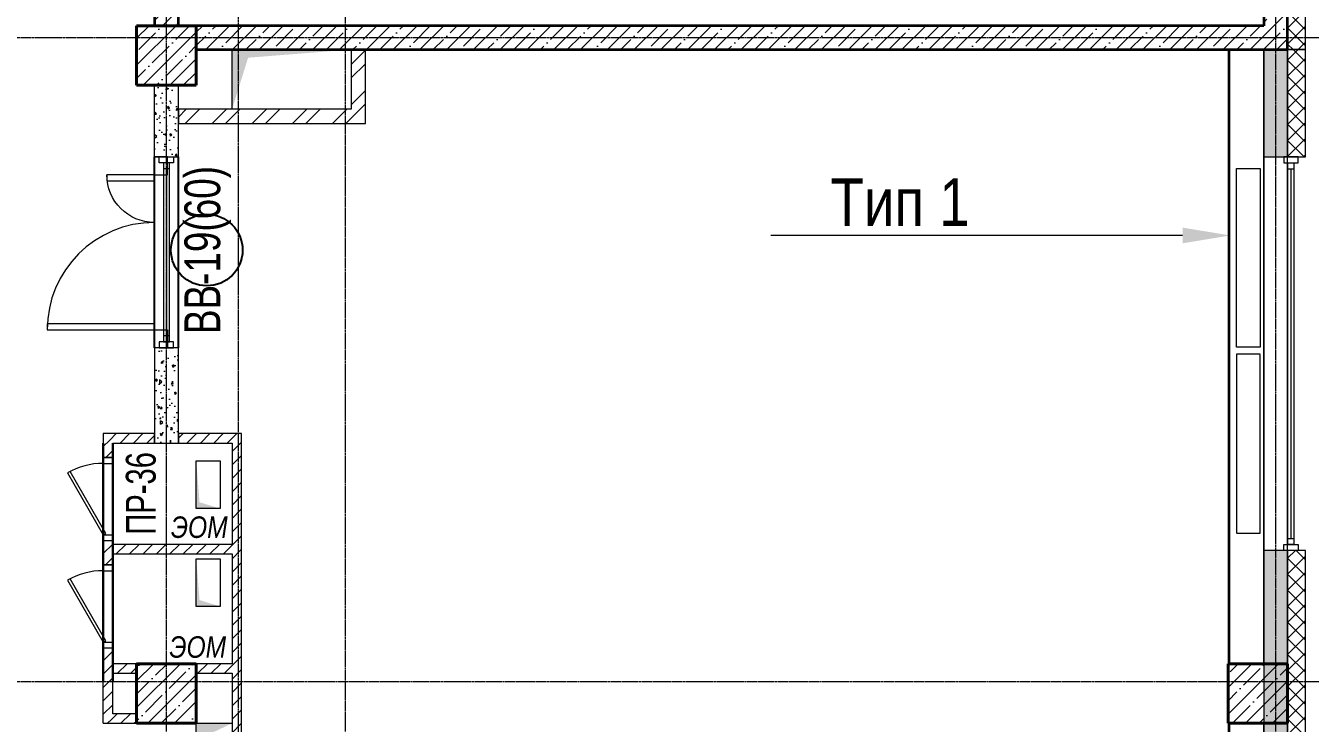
# Model space of a CAD drawing. Header units: millimetres. Extents: x -65509 to 912790, y 446 to 713294.
# Drawn here: x 246315 to 257085, y 217825 to 223675 of the extents above; entities that cross this region are included whole.
import ezdxf
from ezdxf import colors
from ezdxf.entities.mleader import LeaderData, LeaderLine
from ezdxf.enums import TextEntityAlignment as Align
from ezdxf.math import Vec2, Vec3

# ---------------------------------------------------------------- set-up
doc = ezdxf.new("R2010")
doc.units = ezdxf.units.MM
doc.linetypes.add('CENTER2', pattern=[28.575, 19.05, -3.175, 3.175, -3.175])
doc.linetypes.add('HIDDEN2', pattern=[4.7625, 3.175, -1.5875])
doc.layers.get('Defpoints').update_dxf_attribs({"color": 250})
for name, color, linetype, lineweight in [('A-Wall_Материал_Газоблок_Контур', 250, 'Continuous', 0), ('АР_Витраж', 250, 'Continuous', 13), ('АР_Витраж марка', 250, 'Continuous', 9), ('АР_Двери_витраж', 250, 'Continuous', 9), ('АР_Колонны', 250, 'Continuous', 30), ('АР_Окна', 250, 'Continuous', 5), ('АР_Стены ЖБ', 250, 'Continuous', 35), ('АР_Стены кирпич', 250, 'Continuous', 20), ('АР_Стены ПЕНОблок', 250, 'Continuous', 20), ('АР_Утеплитель', 250, 'Continuous', 0), ('АР_Штриховка', 250, 'Continuous', 0), ('Двери кабины', 250, 'Continuous', 0), ('КМ_Фахверки', 250, 'Continuous', 25), ('ОВ_Шахты', 250, 'Continuous', 5), ('Размеры зашивки ГКЛ', 250, 'Continuous', 0), ('РД_Оси_100', 250, 'Continuous', 0), ('РД_проем_инж перемыч_фахверк', 250, 'Continuous', 18), ('ЭОМ_отверстия', 250, 'Continuous', 5)]:
    doc.layers.add(name, color=color, linetype=linetype, lineweight=lineweight)
doc.layers.add('АР_Отопительные приборы', color=1, linetype='HIDDEN2', lineweight=0, true_color=0xff0000)
doc.layers.add('Зашивка радиаторов тип 1 (фанера и МДФ)', color=7, linetype='Continuous', lineweight=0, true_color=0x000085)
doc.layers.add('РД_Витраж_вн', color=250, linetype='Continuous')
doc.layers.add('РД_Перемычка инж проемов', color=250, linetype='Continuous')
doc.layers.add('РД_Проем', color=250, linetype='Continuous', lineweight=0, plot=False)
doc.layers.add('РД_проем_инж перемыч_подсчет', color=250, linetype='Continuous', lineweight=30, plot=False)
doc.styles.add('Arial0', font='arial.ttf')
doc.styles.add('Arial_09', font='ARIALN.TTF', dxfattribs={"width": 0.9})
doc.styles.add('MtXpl_Arial_Narrow', font='ARIALNI.TTF')
doc.styles.add('style1', font='ARIALN.TTF')
doc.styles.add('ккк', font='isocpeur.ttf', dxfattribs={"width": 0.85, "oblique": 15})
pattern_1 = [(45, (142195.16, 127275.07), (-112.2532, 112.2532), []), (45, (142307.41, 127275.07), (-112.2532, 112.2532), [198.4375, -39.6875, 0, -39.6875])]
pattern_2 = [(45, (142195.16, 127275.07), (-112.2532, 112.2532), []), (45, (142307.41, 127275.07), (-112.2532, 112.2532), [198.4375, -39.6875, 0, -39.6875])]
pattern_3 = [(45, (142195.16, 127275.07), (-56.1266, 56.1266), [])]

# ---------------------------------------------------------------- blocks, each defined once
blk = doc.blocks.new('СОШ_2200_АР_ОСИ_М100_28.05.24')
at = {"layer": 'РД_Оси_100', "linetype": 'CENTER2'}
for p, q in [((114600, -6155), (114600, 139938.679)), ((-5954.958, 96300), (119910, 96300)), ((-5954.958, 90900), (119910, 90900))]:
    blk.add_line(p, q, dxfattribs=at)
for points in [[(105300, -6155), (105300, 139938.679)], [(105900, 139938.679), (105900, -6155)], [(106800, -6155), (106800, 139938.679)]]:
    blk.add_lwpolyline(points, dxfattribs=at)
blk = doc.blocks.new('otv')
at = {"linetype": 'Continuous'}
blk.add_lwpolyline([(0, -1), (0, 0), (1, 0), (1, -1)], close=True, dxfattribs=at)
blk.add_solid([(0, -1), (0, 0), (0.135, -0.137), (1, 0)], dxfattribs=at)
blk = doc.blocks.new('МаркаВитража1')
at = {"layer": 'Defpoints'}
blk.add_circle((0, 0), 3, dxfattribs=at)
at = {"color": 0, "linetype": 'ByBlock', "lineweight": -2, "style": 'Arial_09', "width": 0.9}
blk.add_attdef('АР-ОКНО:НАИМЕНОВАНИЕ', text='', height=3, dxfattribs=at).set_placement((0, 0), align=Align.MIDDLE)
blk = doc.blocks.new('MOK-МаркаПеремычки')
at = {"color": 0, "style": 'ккк', "oblique": 15, "width": 0.85}
blk.add_attdef('АР-ПРОЕМ:ПЕРЕМЫЧКА', text='', height=2.5, dxfattribs=at).set_placement((0, 0), align=Align.MIDDLE)

msp = doc.modelspace()

# ---------------------------------------------------------------- hatches: boundary and pattern name
at = {"layer": 'АР_Штриховка', "linetype": 'Continuous', "lineweight": 0}
h = msp.add_hatch(dxfattribs=at)
h.set_pattern_fill('ANSI37', color=256, scale=30, angle=-360, style=0)
h.set_pattern_definition([(45, (142195.16, 127275.07), (-67.35192, 67.35192), []), (135, (142195.16, 127275.07), (-67.35192, -67.35192), [])])
h.paths.add_polyline_path([(257045.134, 228325.074), (256895.134, 228325.073), (256895.137, 227575.073), (257045.137, 227575.074)], flags=0)
h.paths.add_polyline_path([(257045.156, 223775.073), (256895.156, 223775.073), (256895.157, 223475.073), (257045.157, 223475.073)], flags=0)
at = {"layer": 'АР_Штриховка', "linetype": 'Continuous', "lineweight": 5}
h = msp.add_hatch(dxfattribs=at)
h.set_pattern_fill('ANSI35', color=256, scale=25, style=0)
h.set_pattern_definition(pattern_1)
h.paths.add_polyline_path([(247395.157, 223675.073), (247595.157, 223675.073), (247595.157, 223975.073), (247395.157, 223975.073)], flags=0)
h.paths.add_polyline_path([(247395.157, 225775.073), (247595.157, 225775.073), (247595.157, 227675.073), (247395.157, 227875.073)], flags=0)
h = msp.add_hatch(dxfattribs=at)
h.set_pattern_fill('ANSI35', color=256, scale=25, angle=-360, style=0)
h.set_pattern_definition(pattern_2)
h.paths.add_polyline_path([(256895.157, 227875.073), (256695.157, 227675.073), (256695.157, 227575.073), (256895.157, 227575.073)], flags=0)
h.paths.add_polyline_path([(256895.157, 223775.073), (256695.157, 223775.073), (256695.157, 223675.073), (256895.157, 223475.073)], flags=0)
h = msp.add_hatch(dxfattribs=at)
h.set_pattern_fill('ANSI35', color=256, scale=25, style=0)
h.set_pattern_definition(pattern_2)
h.paths.add_polyline_path([(247245.157, 223175.073), (247745.157, 223175.073), (247745.157, 223675.073), (247245.157, 223675.073)], flags=0)
h = msp.add_hatch(dxfattribs=at)
h.set_pattern_fill('ANSI35', color=256, scale=25, style=0)
h.set_pattern_definition(pattern_1)
h.paths.add_polyline_path([(256895.157, 223475.073), (256695.157, 223675.073), (247745.157, 223675.073), (247745.157, 223475.073)], flags=0)
at = {"layer": 'АР_Штриховка', "linetype": 'Continuous', "lineweight": 0}
h = msp.add_hatch(dxfattribs=at)
h.set_pattern_fill('ANSI32', color=256, scale=25, angle=-360, style=0)
h.set_pattern_definition([(45, (142195.16, 127275.07), (-168.3798, 168.3798), []), (45, (142307.4, 127275.07), (-168.3798, 168.3798), [])])
h.paths.add_polyline_path([(249165.157, 223475.073), (249045.157, 223475.073), (249045.157, 222975.073), (249165.157, 222855.073)], flags=0)
h = msp.add_hatch(dxfattribs=at)
h.set_pattern_fill('AR-CONC', color=256, angle=-360, style=0)
h.set_pattern_definition([(50, (142195.16, 127275.07), (182.18467, -15.93909), [19.05, -209.55]), (355, (142195.16, 127275.07), (-35.24342, 191.05685), [15.24, -167.64058]), (100.45144, (142210.34, 127273.74), (146.94125, 175.11775), [16.19, -178.09024]), (46.1842, (142195.16, 127325.87), (271.07904, -42.04233), [28.575, -314.325]), (96.63556, (142217.75, 127322.37), (237.40413, 247.42612), [24.285, -267.1356]), (351.18415, (142195.16, 127325.87), (237.40413, 247.4261), [22.85997, -251.45973]), (21, (142220.56, 127313.17), (151.61439, -102.2652), [19.05, -209.55]), (326, (142220.56, 127313.17), (61.80203, 184.18797), [15.24, -167.64]), (71.45144, (142233.2, 127304.65), (213.41642, 81.92277), [16.19, -178.08994]), (37.5, (142195.16, 127275.07), (3.088603, 84.55504), [0, -165.608, 0, -170.18, 0, -168.275]), (7.5, (142195.16, 127275.07), (66.81966, 100.180575), [0, -97.028, 0, -161.798, 0, -64.135]), (327.5, (142138.515, 127275.07), (135.590595, -5.728744), [0, -63.5, 0, -198.12, 0, -262.89]), (317.5, (142113.12, 127275.07), (148.12918, 25.42649), [0, -82.55, 0, -131.572, 0, -186.69])])
h.paths.add_polyline_path([(256895.157, 223475.073), (256695.157, 223475.073), (256695.157, 222575.075), (256895.157, 222575.075)], flags=0)
h.paths.add_polyline_path([(256895.157, 219275.075), (256695.157, 219275.075), (256695.157, 217375.073), (256895.157, 217375.073)], flags=0)
h.paths.add_polyline_path([(256895.157, 214075.073), (256695.157, 214075.073), (256695.157, 212575.078), (256895.157, 212575.078)], flags=0)
h.paths.add_polyline_path([(256895.157, 210175.078), (256695.157, 210175.078), (256695.157, 208925.073), (256895.157, 208925.073)], flags=0)
h.paths.add_polyline_path([(256895.157, 206825.073), (256695.157, 206825.073), (256695.157, 205925.073), (256895.157, 205925.073)], flags=0)
h.paths.add_polyline_path([(256895.157, 203825.073), (256695.157, 203825.073), (256695.157, 202925.073), (256895.157, 202925.073)], flags=0)
h.paths.add_polyline_path([(256895.157, 200825.073), (256695.157, 200825.073), (256695.157, 199925.073), (256895.157, 199925.073)], flags=0)
h.paths.add_polyline_path([(256895.157, 197825.073), (256695.157, 197825.073), (256695.157, 195375.073), (256895.157, 195375.073)], flags=0)
h.paths.add_polyline_path([(256895.157, 192075.073), (256695.157, 192075.073), (256695.157, 191175.073), (256895.157, 191175.073)], flags=0)
h.paths.add_polyline_path([(256895.157, 189975.073), (256695.157, 189975.073), (256695.157, 189075.073), (256895.157, 189075.073)], flags=0)
h.paths.add_polyline_path([(256895.157, 187875.073), (256695.157, 187875.073), (256695.157, 186075.073), (256895.157, 186075.073)], flags=0)
h.paths.add_polyline_path([(256895.157, 182775.073), (256695.157, 182775.073), (256695.157, 181875.073), (256895.157, 181875.073)], flags=0)
h.paths.add_polyline_path([(256895.157, 180675.073), (256695.157, 180675.073), (256695.157, 179775.073), (256895.157, 179775.073)], flags=0)
h.paths.add_polyline_path([(256895.157, 178575.073), (256695.157, 178575.073), (256695.157, 168775.073), (256895.157, 168775.073)], flags=0)
h = msp.add_hatch(dxfattribs=at)
h.set_pattern_fill('ANSI37', color=256, scale=30, angle=-360, style=0)
h.set_pattern_definition([(45, (142195.16, 127275.07), (-67.35192, 67.35192), []), (135, (142195.16, 127275.07), (-67.35192, -67.35192), [])])
h.paths.add_polyline_path([(257045.157, 223475.073), (256895.157, 223475.073), (256895.157, 222575.075), (257045.157, 222575.075)], flags=0)
h.paths.add_polyline_path([(257045.157, 219275.075), (256895.157, 219275.075), (256895.157, 217375.073), (257045.157, 217375.073)], flags=0)
h.paths.add_polyline_path([(257045.157, 214075.073), (256895.157, 214075.073), (256895.157, 212575.078), (257045.157, 212575.078)], flags=0)
h.paths.add_polyline_path([(257045.157, 210175.078), (256895.157, 210175.078), (256895.157, 208925.073), (257045.157, 208925.073)], flags=0)
h.paths.add_polyline_path([(257045.157, 206825.073), (256895.157, 206825.073), (256895.157, 205925.073), (257045.157, 205925.073)], flags=0)
h.paths.add_polyline_path([(257045.157, 203825.073), (256895.157, 203825.073), (256895.157, 202925.073), (257045.157, 202925.073)], flags=0)
h.paths.add_polyline_path([(257045.157, 200825.073), (256895.157, 200825.073), (256895.157, 199925.073), (257045.157, 199925.073)], flags=0)
h.paths.add_polyline_path([(257045.157, 197825.073), (256895.157, 197825.073), (256895.157, 195375.073), (257045.157, 195375.073)], flags=0)
h.paths.add_polyline_path([(257045.157, 192075.073), (256895.157, 192075.073), (256895.157, 191175.073), (257045.157, 191175.073)], flags=0)
h.paths.add_polyline_path([(257045.157, 189975.073), (256895.157, 189975.073), (256895.157, 189075.073), (257045.157, 189075.073)], flags=0)
h.paths.add_polyline_path([(257045.157, 187875.073), (256895.157, 187875.073), (256895.157, 186075.073), (257045.157, 186075.073)], flags=0)
h.paths.add_polyline_path([(257045.157, 182775.073), (256895.157, 182775.073), (256895.157, 181875.073), (257045.157, 181875.073)], flags=0)
h.paths.add_polyline_path([(257045.157, 180675.073), (256895.157, 180675.073), (256895.157, 179775.073), (257045.157, 179775.073)], flags=0)
h.paths.add_polyline_path([(257045.157, 178575.073), (256895.157, 178575.073), (256895.157, 168775.073), (257045.157, 168775.073)], flags=0)
h = msp.add_hatch(dxfattribs=at)
h.set_pattern_fill('AR-CONC', color=256, angle=45, style=0)
h.set_pattern_definition([(95, (142195.16, 127275.07), (140.09465, 117.55338), [19.05, -209.55]), (40, (142195.16, 127275.07), (-160.01845, 110.17673), [15.24, -167.64058]), (145.45144, (142206.83, 127284.87), (-19.9238, 227.7301), [16.19, -178.09024]), (91.1842, (142159.24, 127311), (221.41024, 161.9534), [28.575, -314.325]), (141.63556, (142177.7, 127324.5), (-7.0866, 342.82676), [24.285, -267.1356]), (36.18415, (142159.24, 127311), (-7.0866, 342.82676), [22.85997, -251.45973]), (66, (142186.18, 127319.97), (179.51998, 34.89515), [19.05, -209.55]), (11, (142186.18, 127319.97), (-86.53993, 173.9412), [15.24, -167.64]), (116.45145, (142201.14, 127322.88), (92.98005, 208.83634), [16.19, -178.08994]), (82.5, (142195.16, 127275.07), (-57.60547, 61.973414), [0, -165.608, 0, -170.18, 0, -168.275]), (52.5, (142195.16, 127275.07), (-23.58973, 118.087), [0, -97.028, 0, -161.798, 0, -64.135]), (12.5, (142155.105, 127235.02), (99.927863, 91.826196), [0, -63.5, 0, -198.12, 0, -262.89]), (2.5, (142137.14, 127217.06), (86.7639, 122.72239), [0, -82.55, 0, -131.572, 0, -186.69])])
h.paths.add_polyline_path([(247395.157, 220175.073), (247595.157, 220175.073), (247595.157, 220975.073), (247395.157, 220975.073)], flags=0)
h.paths.add_polyline_path([(247395.157, 222575.073), (247595.157, 222575.073), (247595.157, 222975.073), (247395.157, 222975.073)], flags=0)
h.paths.add_polyline_path([(247395.157, 222975.073), (247595.157, 222975.073), (247595.157, 223175.073), (247395.157, 223175.073)], flags=0)
h = msp.add_hatch(dxfattribs=at)
h.set_pattern_fill('ANSI32', color=256, scale=25, style=0)
h.set_pattern_definition([(45, (142195.16, 127275.07), (-168.3798, 168.3798), []), (45, (142307.4, 127275.07), (-168.3798, 168.3798), [])])
h.paths.add_polyline_path([(249165.157, 222855.073), (249045.157, 222975.073), (247595.157, 222975.073), (247595.157, 222855.073)], flags=0)
at = {"layer": 'АР_Штриховка', "linetype": 'Continuous', "lineweight": 0, "ltscale": 0.5}
h = msp.add_hatch(dxfattribs=at)
h.set_pattern_fill('ANSI31', color=256, scale=25, style=0)
h.set_pattern_definition([(45, (142195.16, 127275.07), (-56.1266, 56.1266), [])])
h.paths.add_polyline_path([(246965.14, 219325.073), (247025.14, 219298.406), (247045.14, 219325.073), (247045.14, 219355.073), (246965.14, 219355.073)], flags=0)
h.paths.add_polyline_path([(246965.14, 220055.073), (247045.14, 220055.073), (247045.14, 220175.073), (246965.14, 220255.073)], flags=0)
h.paths.add_polyline_path([(246965.14, 218325.073), (247025.14, 218298.406), (247045.14, 218325.073), (247045.14, 218455.073), (246965.14, 218455.073)], flags=0)
h.paths.add_polyline_path([(246965.14, 219155.073), (247045.14, 219155.073), (247045.14, 219245.073), (247025.14, 219298.406), (246965.14, 219325.073)], flags=0)
h.paths.add_polyline_path([(246965.14, 217825.073), (247045.14, 217825.073), (247025.14, 217878.406), (246965.14, 217905.073)], flags=0)
h.paths.add_polyline_path([(246965.14, 217905.073), (247025.14, 217878.406), (247045.14, 217905.073), (247045.14, 218245.073), (247025.14, 218298.406), (246965.14, 218325.073)], flags=0)
h = msp.add_hatch(dxfattribs=at)
h.set_pattern_fill('ANSI31', color=256, scale=25, style=0)
h.set_pattern_definition([(45, (142195.16, 127275.07), (-56.1266, 56.1266), [])])
h.paths.add_polyline_path([(246965.14, 220255.073), (247045.14, 220175.073), (247395.414, 220175.073), (247395.414, 220255.073)], flags=0)
h = msp.add_hatch(dxfattribs=at)
h.set_pattern_fill('ANSI31', color=256, scale=25, style=0)
h.set_pattern_definition([(45, (142195.16, 127275.07), (-56.1266, 56.1266), [])])
h.paths.add_polyline_path([(247595.157, 220255.073), (247595.157, 220175.073), (248045.157, 220175.073), (248125.157, 220255.073)], flags=0)
h = msp.add_hatch(dxfattribs=at)
h.set_pattern_fill('ANSI31', color=256, scale=25, style=0)
h.set_pattern_definition(pattern_3)
h.paths.add_polyline_path([(248045.157, 216925.554), (248125.157, 216845.554), (248125.157, 218325.073), (248065.157, 218298.406), (248045.157, 218245.073)], flags=0)
h.paths.add_polyline_path([(248045.157, 218325.073), (248065.157, 218298.406), (248125.157, 218325.073), (248125.157, 219325.073), (248065.157, 219298.406), (248045.157, 219245.073)], flags=0)
h.paths.add_polyline_path([(248045.157, 219325.073), (248065.157, 219298.406), (248125.157, 219325.073), (248125.157, 220255.073), (248045.157, 220175.073)], flags=0)
h = msp.add_hatch(dxfattribs=at)
h.set_pattern_fill('ANSI31', color=256, scale=25, style=0)
h.set_pattern_definition(pattern_3)
h.paths.add_polyline_path([(248045.157, 219245.073), (248065.157, 219298.406), (248045.157, 219325.073), (247045.14, 219325.073), (247025.14, 219298.406), (247045.14, 219245.073)], flags=0)
h = msp.add_hatch(dxfattribs=at)
h.set_pattern_fill('ANSI31', color=256, scale=25, style=0)
h.set_pattern_definition([(45, (142195.16, 127275.07), (-56.1266, 56.1266), [])])
h.paths.add_polyline_path([(247245.158, 218245.073), (247245.158, 218325.073), (247045.14, 218325.073), (247025.14, 218298.406), (247045.14, 218245.073)], flags=0)
at = {"layer": 'АР_Штриховка', "linetype": 'Continuous', "lineweight": 5}
h = msp.add_hatch(dxfattribs=at)
h.set_pattern_fill('ANSI35', color=256, scale=25, style=0)
h.set_pattern_definition(pattern_2)
h.paths.add_polyline_path([(247245.157, 217825.073), (247745.157, 217825.073), (247745.157, 218325.073), (247245.157, 218325.073)], flags=0)
at = {"layer": 'АР_Штриховка', "linetype": 'Continuous', "lineweight": 0, "ltscale": 0.5}
h = msp.add_hatch(dxfattribs=at)
h.set_pattern_fill('ANSI31', color=256, scale=25, style=0)
h.set_pattern_definition([(45, (142195.16, 127275.07), (-56.1266, 56.1266), [])])
h.paths.add_polyline_path([(248045.157, 218245.073), (248065.157, 218298.406), (248045.157, 218325.073), (247745.157, 218325.073), (247745.157, 218245.073)], flags=0)
at = {"layer": 'АР_Штриховка', "linetype": 'Continuous', "lineweight": 5}
h = msp.add_hatch(dxfattribs=at)
h.set_pattern_fill('ANSI35', color=256, scale=25, style=0)
h.set_pattern_definition(pattern_2)
h.paths.add_polyline_path([(256395.157, 217825.073), (256895.157, 217825.073), (256895.157, 218325.073), (256395.157, 218325.073)], flags=0)
at = {"layer": 'АР_Штриховка', "linetype": 'Continuous', "lineweight": 0, "ltscale": 0.5}
h = msp.add_hatch(dxfattribs=at)
h.set_pattern_fill('ANSI31', color=256, scale=25, style=0)
h.set_pattern_definition([(45, (142195.16, 127275.07), (-56.1266, 56.1266), [])])
h.paths.add_polyline_path([(247245.157, 217825.073), (247245.158, 217905.073), (247045.14, 217905.073), (247025.14, 217878.406), (247045.14, 217825.073)], flags=0)

# ---------------------------------------------------------------- linework, layer by layer
at = {"layer": 'A-Wall_Материал_Газоблок_Контур', "linetype": 'Continuous', "lineweight": 0}
msp.add_line((256695.157, 222575.075), (256695.157, 219275.075), dxfattribs=at)
at = {"layer": 'АР_Витраж', "linetype": 'Continuous', "lineweight": 5}
for p, q in [((247395.157, 222575.073), (247395.157, 220975.073)), ((247595.157, 222575.073), (247595.157, 220975.073))]:
    msp.add_line(p, q, dxfattribs=at)
at = {"layer": 'АР_Витраж', "linetype": 'Continuous', "lineweight": 13}
for p, q in [((247520.157, 222475.073), (247470.157, 222475.073)), ((247495.157, 222475.073), (247495.157, 221075.073)), ((247520.157, 221075.073), (247470.157, 221075.073))]:
    msp.add_line(p, q, dxfattribs=at)
for points in [[(247435.157, 222525.073), (247435.157, 222575.073), (247555.157, 222575.073), (247555.157, 222525.073)], [(247520.157, 222525.073), (247470.157, 222525.073), (247470.157, 221025.073), (247520.157, 221025.073)], [(247435.157, 221025.073), (247435.157, 220975.073), (247555.157, 220975.073), (247555.157, 221025.073)]]:
    msp.add_lwpolyline(points, close=True, dxfattribs=at)
at = {"layer": 'АР_Двери_витраж', "linetype": 'Continuous', "lineweight": 9}
for points in [[(247505.157, 222425.073), (247505.157, 222575.073), (247395.157, 222575.073), (247395.157, 222425.073)], [(246995.157, 222425.073), (246995.157, 222375.073), (247395.157, 222375.073), (247395.157, 222425.073)], [(247395.157, 221125.073), (247395.157, 221175.073), (246495.157, 221175.073), (246495.157, 221125.073)], [(247505.157, 221125.073), (247505.157, 220975.073), (247395.157, 220975.073), (247395.157, 221125.073)]]:
    msp.add_lwpolyline(points, close=True, dxfattribs=at)
at = {"layer": 'АР_Двери_витраж', "linetype": 'Continuous', "lineweight": 9, "extrusion": (0, 0, -1)}
msp.add_arc((-247395.157, 222425.073), 400, 270, 0, dxfattribs=at)
at = {"layer": 'АР_Двери_витраж', "linetype": 'Continuous', "lineweight": 9}
msp.add_arc((247395.157, 221125.073), 900, 90, 180, dxfattribs=at)
at = {"layer": 'АР_Колонны', "linetype": 'HIDDEN2', "lineweight": 25}
for p, q in [((247245.157, 223675.073), (247745.157, 223675.073)), ((247245.157, 223175.073), (247245.157, 223675.073)), ((247745.157, 223675.073), (247745.157, 223175.073)), ((247745.157, 223175.073), (247245.157, 223175.073)), ((247245.157, 218325.073), (247745.157, 218325.073)), ((247245.157, 217825.073), (247245.157, 218325.073)), ((247745.157, 218325.073), (247745.157, 217825.073)), ((256395.157, 218325.073), (256895.157, 218325.073)), ((256395.157, 217825.073), (256395.157, 218325.073)), ((256895.157, 218325.073), (256895.157, 217825.073)), ((247745.157, 217825.073), (247245.157, 217825.073)), ((256895.157, 217825.073), (256395.157, 217825.073))]:
    msp.add_line(p, q, dxfattribs=at)
at = {"layer": 'АР_Колонны', "linetype": 'Continuous', "lineweight": 35}
for p, q in [((247745.157, 223675.073), (247245.157, 223675.073)), ((247245.157, 223175.073), (247245.157, 223675.073)), ((247745.157, 223675.073), (247245.157, 223675.073)), ((247745.157, 223175.073), (247745.157, 223675.073)), ((247245.157, 223175.073), (247745.157, 223175.073)), ((247745.157, 218325.073), (247245.157, 218325.073)), ((247245.157, 217825.073), (247245.157, 218325.073)), ((247745.157, 218325.073), (247245.157, 218325.073)), ((247745.157, 217825.073), (247745.157, 218325.073)), ((256395.157, 218325.073), (256895.157, 218325.073)), ((256395.157, 217825.073), (256395.157, 218325.073)), ((256895.157, 217825.073), (256895.157, 218325.073)), ((247245.157, 217825.073), (247745.157, 217825.073)), ((256395.157, 217825.073), (256895.157, 217825.073)), ((256395.157, 217825.073), (256895.157, 217825.073))]:
    msp.add_line(p, q, dxfattribs=at)
at = {"layer": 'АР_Окна', "linetype": 'Continuous', "lineweight": 5}
for p, q in [((256695.157, 222575.075), (256695.157, 219275.075)), ((256897.657, 222475.075), (256947.657, 222475.075)), ((256922.657, 222475.075), (256922.657, 219375.075)), ((256897.657, 219375.075), (256947.657, 219375.075))]:
    msp.add_line(p, q, dxfattribs=at)
for points in [[(256982.657, 222525.075), (256982.657, 222575.075), (256862.657, 222575.075), (256862.657, 222525.075)], [(256897.657, 222525.075), (256947.657, 222525.075), (256947.657, 219325.075), (256897.657, 219325.075)], [(256982.657, 219325.075), (256982.657, 219275.075), (256862.657, 219275.075), (256862.657, 219325.075)]]:
    msp.add_lwpolyline(points, close=True, dxfattribs=at)
at = {"layer": 'АР_Отопительные приборы'}
for points in [[(256665.157, 220977.921), (256465.157, 220977.921), (256465.157, 222477.921), (256665.157, 222477.921)], [(256665.157, 220919.746), (256465.157, 220919.746), (256465.157, 219419.746), (256665.157, 219419.746)]]:
    msp.add_lwpolyline(points, close=True, dxfattribs=at)
at = {"layer": 'АР_Стены ЖБ', "linetype": 'Continuous', "lineweight": 35}
for p, q in [((247395.157, 223975.073), (247395.157, 223675.073)), ((247595.157, 223675.073), (247595.157, 223975.073)), ((256695.157, 223775.073), (256695.157, 223675.073)), ((256895.157, 223475.073), (256895.157, 223775.073)), ((247395.157, 223675.073), (247595.157, 223675.073)), ((256695.157, 223675.073), (247745.157, 223675.073)), ((247745.157, 223675.073), (247745.157, 223475.073)), ((247745.157, 223475.073), (256895.157, 223475.073))]:
    msp.add_line(p, q, dxfattribs=at)
at = {"layer": 'АР_Стены ЖБ', "linetype": 'Continuous', "lineweight": 40}
for p, q in [((247745.157, 223675.073), (247245.157, 223675.073)), ((247245.157, 223675.073), (247245.157, 223175.073)), ((247745.157, 223175.073), (247745.157, 223675.073)), ((247245.157, 223175.073), (247745.157, 223175.073)), ((247745.157, 218325.073), (247245.157, 218325.073)), ((247245.157, 218325.073), (247245.157, 217825.073)), ((247745.157, 217825.073), (247745.157, 218325.073)), ((256895.157, 218325.073), (256395.157, 218325.073)), ((256395.157, 218325.073), (256395.157, 217825.073)), ((256895.157, 217825.073), (256895.157, 218325.073)), ((247245.157, 217825.073), (247745.157, 217825.073)), ((256395.157, 217825.073), (256895.157, 217825.073))]:
    msp.add_line(p, q, dxfattribs=at)
at = {"layer": 'АР_Стены кирпич', "linetype": 'Continuous', "lineweight": 20}
for p, q in [((249165.157, 223475.073), (249045.157, 223475.073)), ((249045.157, 223475.073), (249045.157, 222975.073)), ((249165.157, 222855.073), (249165.157, 223475.073)), ((249045.157, 222975.073), (247595.157, 222975.073)), ((247595.157, 222975.073), (247595.157, 222855.073)), ((247595.157, 222855.073), (249165.157, 222855.073))]:
    msp.add_line(p, q, dxfattribs=at)
at = {"layer": 'АР_Стены ПЕНОблок', "linetype": 'Continuous', "lineweight": 20}
for p, q in [((256895.157, 223475.073), (256695.157, 223475.073)), ((256695.157, 223475.073), (256695.157, 222575.075)), ((256895.157, 222575.075), (256895.157, 223475.073)), ((247595.157, 223175.073), (247395.157, 223175.073)), ((247395.157, 222575.073), (247395.157, 223175.073)), ((247595.157, 222575.073), (247595.157, 223175.073)), ((247395.157, 222575.073), (247595.157, 222575.073)), ((256695.157, 222575.075), (256895.157, 222575.075)), ((247595.157, 220975.073), (247395.157, 220975.073)), ((247395.157, 220975.073), (247395.157, 220175.073)), ((247595.157, 220175.073), (247595.157, 220975.073)), ((246965.14, 220255.073), (246965.14, 220055.073)), ((247395.414, 220255.073), (246965.14, 220255.073)), ((247395.414, 220175.073), (247395.414, 220255.073)), ((247595.157, 220255.073), (247595.157, 220175.073)), ((248125.157, 220255.073), (247595.157, 220255.073)), ((248125.157, 216845.554), (248125.157, 220255.073)), ((247045.14, 220055.073), (247045.14, 220175.073)), ((247045.14, 220175.073), (247395.414, 220175.073)), ((247395.157, 220175.073), (247595.157, 220175.073)), ((247595.157, 220175.073), (248045.157, 220175.073)), ((248045.157, 220175.073), (248045.157, 219325.073)), ((246965.14, 220055.073), (247045.14, 220055.073)), ((246965.14, 219155.073), (246965.14, 219355.073)), ((247045.14, 219355.073), (246965.14, 219355.073)), ((247045.14, 219325.073), (247045.14, 219355.073)), ((248045.157, 219325.073), (247045.14, 219325.073)), ((247045.14, 219155.073), (247045.14, 219245.073)), ((247045.14, 219245.073), (248045.157, 219245.073)), ((248045.157, 219245.073), (248045.157, 218325.073)), ((256895.157, 219275.075), (256695.157, 219275.075)), ((256695.157, 219275.075), (256695.157, 217375.073)), ((256895.157, 217375.073), (256895.157, 219275.075)), ((246965.14, 219155.073), (247045.14, 219155.073)), ((246965.14, 217825.073), (246965.14, 218455.073)), ((247045.14, 218455.073), (246965.14, 218455.073)), ((247045.14, 218325.073), (247045.14, 218455.073)), ((247245.158, 218325.073), (247045.14, 218325.073)), ((247245.158, 218245.073), (247245.158, 218325.073)), ((248045.157, 218325.073), (247745.157, 218325.073)), ((247745.157, 218325.073), (247745.157, 218245.073)), ((247045.14, 217905.073), (247045.14, 218245.073)), ((247045.14, 218245.073), (247245.158, 218245.073)), ((247745.157, 218245.073), (248045.157, 218245.073)), ((248045.157, 218245.073), (248045.157, 216925.554)), ((247245.158, 217905.073), (247045.14, 217905.073)), ((247245.157, 217825.073), (247245.158, 217905.073)), ((246965.14, 217825.073), (247045.14, 217825.073)), ((247045.14, 217825.073), (247045.14, 217825.073)), ((247045.14, 217825.073), (247245.157, 217825.073))]:
    msp.add_line(p, q, dxfattribs=at)
at = {"layer": 'АР_Утеплитель', "linetype": 'Continuous', "lineweight": 0}
for p, q in [((256895.156, 223775.073), (256895.157, 223475.073)), ((257045.157, 223475.073), (257045.156, 223775.073)), ((257045.157, 223475.073), (256895.157, 223475.073)), ((256895.157, 223475.073), (256895.157, 222575.075)), ((256895.157, 223475.073), (257045.157, 223475.073)), ((257045.157, 222575.075), (257045.157, 223475.073)), ((256895.157, 222575.075), (257045.157, 222575.075)), ((257045.157, 219275.075), (256895.157, 219275.075)), ((256895.157, 219275.075), (256895.157, 217375.073)), ((257045.157, 217375.073), (257045.157, 219275.075))]:
    msp.add_line(p, q, dxfattribs=at)
at = {"layer": 'Двери кабины', "linetype": 'Continuous', "lineweight": 0}
for points in [[(247045.14, 220005.073), (247045.14, 220055.073), (246965.14, 220055.073), (246965.14, 220005.073)], [(246965.14, 219405.073), (246986.79, 219417.573), (246686.79, 219937.188), (246665.14, 219924.688)], [(247045.14, 219405.073), (247045.14, 219355.073), (246965.14, 219355.073), (246965.14, 219405.073)], [(247045.14, 219105.073), (247045.14, 219155.073), (246965.14, 219155.073), (246965.14, 219105.073)], [(246965.14, 218505.073), (246986.79, 218517.573), (246686.79, 219037.188), (246665.14, 219024.688)], [(247045.14, 218505.073), (247045.14, 218455.073), (246965.14, 218455.073), (246965.14, 218505.073)]]:
    msp.add_lwpolyline(points, close=True, dxfattribs=at)
for centre in [(246965.14, 219405.073), (246965.14, 218505.073)]:
    msp.add_arc(centre, 600, 90, 120, dxfattribs=at)
at = {"layer": 'Зашивка радиаторов тип 1 (фанера и МДФ)', "linetype": 'Continuous', "lineweight": 0}
for p, q in [((256407.657, 223475.073), (256395.157, 223475.073)), ((256395.157, 223475.073), (256395.159, 218325.073)), ((256695.157, 223475.073), (256407.657, 223475.073)), ((256407.657, 223475.073), (256407.659, 218325.073)), ((256407.659, 218325.073), (256407.657, 223475.073)), ((256695.159, 218325.073), (256695.157, 223475.073)), ((256395.159, 218325.073), (256407.659, 218325.073)), ((256407.659, 218325.073), (256695.159, 218325.073)), ((256395.159, 217825.073), (256395.157, 213425.073)), ((256407.659, 217825.073), (256395.159, 217825.073)), ((256407.659, 217825.073), (256407.657, 213425.073)), ((256407.657, 213425.073), (256407.659, 217825.073)), ((256695.159, 217825.073), (256407.659, 217825.073)), ((256695.157, 213425.073), (256695.159, 217825.073))]:
    msp.add_line(p, q, dxfattribs=at)
at = {"layer": 'КМ_Фахверки', "lineweight": 5}
msp.add_lwpolyline([(212895.157, 195850.073), (236595.157, 195849.49), (236595.157, 127175.073), (256895.157, 127175.073), (256895.126, 262175.073), (215195.161, 262175.073), (215195.161, 256175.073), (179595.157, 256175.073), (179595.157, 227875.073), (142095.157, 227875.073), (142095.157, 140675.073), (169895.157, 140675.073), (169895.157, 153775.073), (162395.157, 153775.073), (162395.157, 195850.073), (187695.157, 195850.073), (187695.157, 127175.073), (225395.157, 127175.073), (225395.157, 140875.073), (207995.156, 140875.08), (207995.156, 195850.073), (212896.745, 195850.073)], dxfattribs=at)
at = {"layer": 'РД_Витраж_вн', "linetype": 'Continuous', "lineweight": -3}
for p, q in [((247395.157, 220975.073), (247395.157, 222575.073)), ((247595.157, 220975.073), (247595.157, 222575.073))]:
    msp.add_line(p, q, dxfattribs=at)
at = {"layer": 'РД_Проем', "linetype": 'Continuous', "lineweight": 0}
for p, q in [((247395.157, 220975.073), (247395.157, 222575.073)), ((247595.157, 220975.073), (247595.157, 222575.073)), ((246965.14, 220055.073), (246965.14, 219355.073)), ((247045.14, 220055.073), (247045.14, 219355.073)), ((246965.14, 219155.073), (246965.14, 218455.073)), ((247045.14, 219155.073), (247045.14, 218455.073))]:
    msp.add_line(p, q, dxfattribs=at)
at = {"layer": 'РД_проем_инж перемыч_подсчет', "linetype": 'Continuous', "lineweight": 30}
for p, q in [((246965.14, 220175.073), (246965.14, 218175.073)), ((247045.14, 220175.073), (247045.14, 218175.073))]:
    msp.add_line(p, q, dxfattribs=at)
at = {"layer": 'РД_проем_инж перемыч_фахверк', "linetype": 'Continuous', "lineweight": 18}
for p, q in [((247395.157, 220975.073), (247395.157, 222575.073)), ((247595.157, 220975.073), (247595.157, 222575.073))]:
    msp.add_line(p, q, dxfattribs=at)

# ---------------------------------------------------------------- block references
at = {"layer": 'АР_Витраж марка', "linetype": 'Continuous', "lineweight": 9, "xscale": 100, "yscale": 100, "zscale": 100, "rotation": 89.99999999999999}
msp.add_blockref('МаркаВитража1', (247833.108, 221793.761), dxfattribs=at).add_auto_attribs({'АР-ОКНО:НАИМЕНОВАНИЕ': 'ВВ-19(60)'})
at = {"layer": 'ОВ_Шахты'}
for p, xscale, yscale in [((248045.157, 223475.073), 1000, 500), ((247745.157, 217825.073), 300, 900)]:
    msp.add_blockref('otv', p, dxfattribs=dict(at, xscale=xscale, yscale=yscale))
at = {"layer": 'РД_Оси_100'}
msp.add_blockref('СОШ_2200_АР_ОСИ_М100_28.05.24', (142195.157, 127275.073), dxfattribs=at)
at = {"layer": 'РД_Перемычка инж проемов', "linetype": 'Continuous', "lineweight": -3}
ref = msp.add_blockref('MOK-МаркаПеремычки', (247279.743, 219753.236, 200), dxfattribs=dict(at, xscale=100, yscale=100, zscale=100, rotation=89.99999999999999))
ref.add_attrib('АР-ПРОЕМ:ПЕРЕМЫЧКА', 'ПР-36', dxfattribs={"layer": '0', "color": 0, "height": 250, "rotation": 90, "style": 'Arial0', "width": 0.7}).set_placement((247279.743, 219753.236, 200), align=Align.MIDDLE)
at = {"layer": 'ЭОМ_отверстия', "xscale": 400, "yscale": 200, "rotation": 90}
for p in [(247745.158, 219625.072), (247745.158, 218805.072)]:
    msp.add_blockref('otv', p, dxfattribs=at)

# ---------------------------------------------------------------- texts
at = {"layer": 'ЭОМ_отверстия', "lineweight": 50, "style": 'MtXpl_Arial_Narrow'}
for p in [(247533.094, 219379.9), (247520.444, 218374.884)]:
    msp.add_text('ЭОМ', height=180, dxfattribs=at).set_placement(p)

# ---------------------------------------------------------------- leaders
at = {"layer": 'Размеры зашивки ГКЛ'}
ml = msp.add_multileader_mtext('Standard', dxfattribs=at)
ml.set_content('\\pxsm1;Тип 1 ', color=(0, 0, 138), style='style1')
ml.set_leader_properties(color=256, linetype='ByLayer', lineweight=9)
ml.build(insert=Vec2(0, 0))
ml.multileader.update_dxf_attribs({"has_dogleg": 0, "text_left_attachment_type": 6, "text_right_attachment_type": 6, "text_bottom_attachment_type": 10, "dogleg_length": 25, "arrow_head_size": 400})
ctx = ml.context
ctx.base_point, ctx.char_height, ctx.arrow_head_size, ctx.landing_gap_size, ctx.plane_origin = Vec3(253012.474, 221915.995), 400, 400, 50, Vec3(246985.574, 228886.56)
ctx.left_attachment, ctx.right_attachment, ctx.top_attachment = 6, 6, 10
notes = []
notes.append((ctx, [(1, (1, 1, 0), (254207.87, 221915.995), (-1, 0), 25, [(1, [(256414.449, 221915.995)], 0, [])])]))
ctx.mtext.insert, ctx.mtext.width, ctx.mtext.defined_height, ctx.mtext.line_spacing_factor, ctx.mtext.flow_direction = Vec3(253062.474, 222395.995), 1668.44707, 600, 0.3, 5
for ctx, leaders in notes:
    for number, flags, end, landing, length, lines in leaders:
        leader = LeaderData()
        leader.index, (leader.has_last_leader_line, leader.has_dogleg_vector, leader.attachment_direction) = number, flags
        leader.last_leader_point, leader.dogleg_vector, leader.dogleg_length = Vec3(end), Vec3(landing), length
        for number, points, colour, breaks in lines:
            line = LeaderLine()
            line.index, line.vertices, line.color, line.breaks = number, Vec3.list(points), colors.encode_raw_color(colour), breaks
            leader.lines.append(line)
        ctx.leaders.append(leader)

doc.saveas('drawing.dxf')
